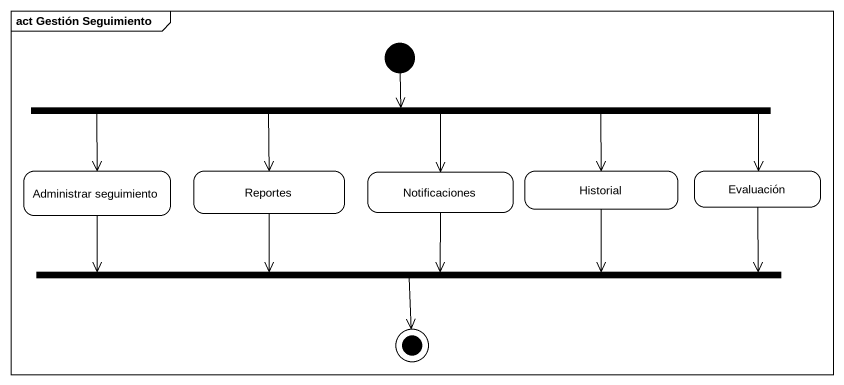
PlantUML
@startuml
mainframe act Gestión Seguimiento
hide empty description
state fork1 <<fork>>
state "Administrar seguimiento" as Administrar_seguimiento
state Reportes
state Notificaciones
state Historial
state Evaluación
state fork2 <<join>>
[*] --> fork1
fork1 -left-> Administrar_seguimiento
fork1 --> Reportes
fork1 --> Notificaciones
fork1 -right-> Historial
fork1 -right-> Evaluación
Administrar_seguimiento -right-> fork2
Reportes -right-> fork2
Notificaciones --> fork2
Historial -left-> fork2
Evaluación -left-> fork2
fork2 --> [*]
@enduml
